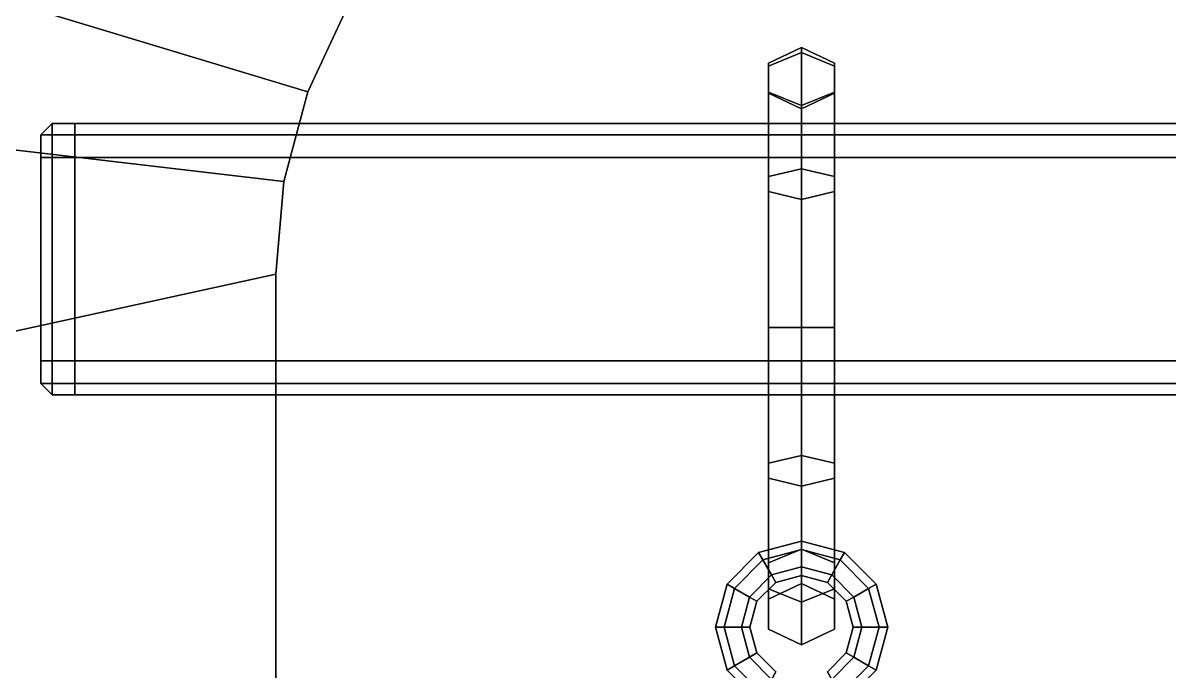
# Model space of a CAD drawing. Header units: metres. Extents: x -14.1 to 14.1, y -13.2 to 13.2.
# Drawn here: x -0.057 to 1.206, y -1.581 to -0.867 of the extents above; entities that cross this region are included whole.
import ezdxf

# ---------------------------------------------------------------- set-up
doc = ezdxf.new("R2010")
doc.units = ezdxf.units.M

msp = doc.modelspace()

# ---------------------------------------------------------------- linework, layer by layer
at = {"layer": 'beam3', "color": 17}
for points in [[(-0.025092, -0.990178, 17.5661), (-0.025092, -0.977701, 17.5537), (-0.03757, -0.990178, 17.5537)], [(-0.03757, -0.990178, 17.5537), (-0.025092, -0.977701, 17.5537), (-0.025092, -0.977701, 17.5287), (-0.03757, -0.990178, 17.5287)], [(-0.03757, -0.990178, 17.5287), (-0.025092, -0.977701, 17.5287), (-0.025092, -0.977701, 17.3047), (-0.03757, -0.990178, 17.3047)], [(-0.025092, -0.977701, 17.2798), (-0.03757, -0.990178, 17.2798), (-0.03757, -0.990178, 17.3047), (-0.025092, -0.977701, 17.3047)], [(-0.025092, -0.977701, 17.2798), (-0.025092, -0.990178, 17.2673), (-0.03757, -0.990178, 17.2798)], [(-0.025092, -0.990178, 17.2673), (-0.025092, -0.977701, 17.2798), (-0.000137, -0.977701, 17.2798), (-0.000137, -0.990178, 17.2673)], [(-0.025092, -0.977701, 17.2798), (-0.025092, -0.977701, 17.3047), (-0.000137, -0.977701, 17.3047), (-0.000137, -0.977701, 17.2798)], [(-0.025092, -0.977701, 17.3047), (-0.025092, -0.977701, 17.5287), (-0.000137, -0.977701, 17.5287), (-0.000137, -0.977701, 17.3047)], [(-0.025092, -0.977701, 17.5537), (-0.000137, -0.977701, 17.5537), (-0.000137, -0.977701, 17.5287), (-0.025092, -0.977701, 17.5287)], [(-0.025092, -0.977701, 17.5537), (-0.025092, -0.990178, 17.5661), (-0.000137, -0.990178, 17.5661), (-0.000137, -0.977701, 17.5537)], [(-0.000137, -0.977701, 17.5537), (-0.000137, -0.990178, 17.5661), (1.5867, -0.990178, 17.5661), (1.5867, -0.977701, 17.5537)], [(1.5867, -0.977701, 17.5287), (-0.000137, -0.977701, 17.5287), (-0.000137, -0.977701, 17.5537), (1.5867, -0.977701, 17.5537)], [(-0.000137, -0.977701, 17.5287), (1.5867, -0.977701, 17.5287), (1.5867, -0.977701, 17.3047), (-0.000137, -0.977701, 17.3047)], [(-0.000137, -0.977701, 17.3047), (1.5867, -0.977701, 17.3047), (1.5867, -0.977701, 17.2798), (-0.000137, -0.977701, 17.2798)], [(1.5867, -0.977701, 17.2798), (1.5867, -0.990178, 17.2673), (-0.000137, -0.990178, 17.2673), (-0.000137, -0.977701, 17.2798)], [(-0.025092, -0.990178, 17.5661), (-0.03757, -0.990178, 17.5537), (-0.03757, -1.01509, 17.5537), (-0.025092, -1.01509, 17.5661)], [(-0.03757, -0.990178, 17.2798), (-0.025092, -0.990178, 17.2673), (-0.025092, -1.01509, 17.2673), (-0.03757, -1.01509, 17.2798)], [(-0.03757, -0.990178, 17.5537), (-0.03757, -0.990178, 17.5287), (-0.03757, -1.01509, 17.5287), (-0.03757, -1.01509, 17.5537)], [(-0.03757, -1.01509, 17.3047), (-0.03757, -1.01509, 17.5287), (-0.03757, -0.990178, 17.5287), (-0.03757, -0.990178, 17.3047)], [(-0.03757, -0.990178, 17.2798), (-0.03757, -1.01509, 17.2798), (-0.03757, -1.01509, 17.3047), (-0.03757, -0.990178, 17.3047)], [(-0.025092, -0.990178, 17.2673), (-0.000137, -0.990178, 17.2673), (-0.000137, -1.01509, 17.2673), (-0.025092, -1.01509, 17.2673)], [(-0.025092, -0.990178, 17.5661), (-0.025092, -1.01509, 17.5661), (-0.000137, -1.01509, 17.5661), (-0.000137, -0.990178, 17.5661)], [(1.5867, -0.990178, 17.5661), (-0.000137, -0.990178, 17.5661), (-0.000137, -1.01509, 17.5661), (1.5867, -1.01509, 17.5661)], [(-0.000137, -0.990178, 17.2673), (1.5867, -0.990178, 17.2673), (1.5867, -1.01509, 17.2673), (-0.000137, -1.01509, 17.2673)], [(-0.03757, -1.23915, 17.5537), (-0.025092, -1.23915, 17.5661), (-0.025092, -1.01509, 17.5661), (-0.03757, -1.01509, 17.5537)], [(-0.03757, -1.01509, 17.2798), (-0.025092, -1.01509, 17.2673), (-0.025092, -1.23915, 17.2673), (-0.03757, -1.23915, 17.2798)], [(-0.03757, -1.23915, 17.3047), (-0.03757, -1.01509, 17.3047), (-0.03757, -1.01509, 17.2798), (-0.03757, -1.23915, 17.2798)], [(-0.03757, -1.23915, 17.3047), (-0.03757, -1.23915, 17.5287), (-0.03757, -1.01509, 17.5287), (-0.03757, -1.01509, 17.3047)], [(-0.03757, -1.01509, 17.5287), (-0.03757, -1.23915, 17.5287), (-0.03757, -1.23915, 17.5537), (-0.03757, -1.01509, 17.5537)], [(-0.025092, -1.23915, 17.2673), (-0.025092, -1.01509, 17.2673), (-0.000137, -1.01509, 17.2673), (-0.000137, -1.23915, 17.2673)], [(-0.025092, -1.01509, 17.5661), (-0.025092, -1.23915, 17.5661), (-0.000137, -1.23915, 17.5661), (-0.000137, -1.01509, 17.5661)], [(-0.000137, -1.23915, 17.5661), (1.5867, -1.23915, 17.5661), (1.5867, -1.01509, 17.5661), (-0.000137, -1.01509, 17.5661)], [(1.5867, -1.23915, 17.2673), (-0.000137, -1.23915, 17.2673), (-0.000137, -1.01509, 17.2673), (1.5867, -1.01509, 17.2673)], [(-0.025092, -1.26407, 17.2673), (-0.03757, -1.26407, 17.2798), (-0.03757, -1.23915, 17.2798), (-0.025092, -1.23915, 17.2673)], [(-0.03757, -1.26407, 17.5537), (-0.025092, -1.26407, 17.5661), (-0.025092, -1.23915, 17.5661), (-0.03757, -1.23915, 17.5537)], [(-0.03757, -1.26407, 17.2798), (-0.03757, -1.26407, 17.3047), (-0.03757, -1.23915, 17.3047), (-0.03757, -1.23915, 17.2798)], [(-0.03757, -1.23915, 17.5287), (-0.03757, -1.23915, 17.3047), (-0.03757, -1.26407, 17.3047), (-0.03757, -1.26407, 17.5287)], [(-0.03757, -1.26407, 17.5537), (-0.03757, -1.23915, 17.5537), (-0.03757, -1.23915, 17.5287), (-0.03757, -1.26407, 17.5287)], [(-0.025092, -1.26407, 17.5661), (-0.000137, -1.26407, 17.5661), (-0.000137, -1.23915, 17.5661), (-0.025092, -1.23915, 17.5661)], [(-0.025092, -1.26407, 17.2673), (-0.025092, -1.23915, 17.2673), (-0.000137, -1.23915, 17.2673), (-0.000137, -1.26407, 17.2673)], [(1.5867, -1.26407, 17.2673), (-0.000137, -1.26407, 17.2673), (-0.000137, -1.23915, 17.2673), (1.5867, -1.23915, 17.2673)], [(-0.000137, -1.26407, 17.5661), (1.5867, -1.26407, 17.5661), (1.5867, -1.23915, 17.5661), (-0.000137, -1.23915, 17.5661)], [(-0.025092, -1.26407, 17.2673), (-0.025092, -1.27654, 17.2798), (-0.03757, -1.26407, 17.2798)], [(-0.03757, -1.26407, 17.2798), (-0.025092, -1.27654, 17.2798), (-0.025092, -1.27654, 17.3047), (-0.03757, -1.26407, 17.3047)], [(-0.03757, -1.26407, 17.3047), (-0.025092, -1.27654, 17.3047), (-0.025092, -1.27654, 17.5287), (-0.03757, -1.26407, 17.5287)], [(-0.025092, -1.27654, 17.5537), (-0.03757, -1.26407, 17.5537), (-0.03757, -1.26407, 17.5287), (-0.025092, -1.27654, 17.5287)], [(-0.025092, -1.27654, 17.5537), (-0.025092, -1.26407, 17.5661), (-0.03757, -1.26407, 17.5537)], [(-0.025092, -1.26407, 17.5661), (-0.025092, -1.27654, 17.5537), (-0.000137, -1.27654, 17.5537), (-0.000137, -1.26407, 17.5661)], [(-0.025092, -1.27654, 17.2798), (-0.025092, -1.26407, 17.2673), (-0.000137, -1.26407, 17.2673), (-0.000137, -1.27654, 17.2798)], [(-0.000137, -1.27654, 17.2798), (-0.000137, -1.26407, 17.2673), (1.5867, -1.26407, 17.2673), (1.5867, -1.27654, 17.2798)], [(1.5867, -1.27654, 17.5537), (1.5867, -1.26407, 17.5661), (-0.000137, -1.26407, 17.5661), (-0.000137, -1.27654, 17.5537)], [(-0.025092, -1.27654, 17.5537), (-0.025092, -1.27654, 17.5287), (-0.000137, -1.27654, 17.5287), (-0.000137, -1.27654, 17.5537)], [(-0.025092, -1.27654, 17.5287), (-0.025092, -1.27654, 17.3047), (-0.000137, -1.27654, 17.3047), (-0.000137, -1.27654, 17.5287)], [(-0.025092, -1.27654, 17.2798), (-0.000137, -1.27654, 17.2798), (-0.000137, -1.27654, 17.3047), (-0.025092, -1.27654, 17.3047)], [(1.5867, -1.27654, 17.3047), (-0.000137, -1.27654, 17.3047), (-0.000137, -1.27654, 17.2798), (1.5867, -1.27654, 17.2798)], [(-0.000137, -1.27654, 17.3047), (1.5867, -1.27654, 17.3047), (1.5867, -1.27654, 17.5287), (-0.000137, -1.27654, 17.5287)], [(-0.000137, -1.27654, 17.5287), (1.5867, -1.27654, 17.5287), (1.5867, -1.27654, 17.5537), (-0.000137, -1.27654, 17.5537)]]:
    msp.add_3dface(points, dxfattribs=at)
at = {"layer": 'bell3', "color": 25}
for points in [[(0.801267, -1.43773, 17.4093), (0.801267, -1.44716, 17.3929), (0.758555, -1.45861, 17.3929), (0.753815, -1.45043, 17.4093)], [(0.801267, -1.44716, 17.4257), (0.801267, -1.43773, 17.4093), (0.753815, -1.45043, 17.4093), (0.758555, -1.45861, 17.4257)], [(0.843933, -1.45861, 17.4257), (0.848673, -1.45043, 17.4093), (0.801267, -1.43773, 17.4093), (0.801267, -1.44716, 17.4257)], [(0.848673, -1.45043, 17.4093), (0.843933, -1.45861, 17.3929), (0.801267, -1.44716, 17.3929), (0.801267, -1.43773, 17.4093)], [(0.753815, -1.45043, 17.4093), (0.758555, -1.45861, 17.3929), (0.727293, -1.48987, 17.3929), (0.719064, -1.48513, 17.4093)], [(0.758555, -1.45861, 17.4257), (0.753815, -1.45043, 17.4093), (0.719064, -1.48513, 17.4093), (0.727293, -1.48987, 17.4257)], [(0.801267, -1.46617, 17.4257), (0.801267, -1.44716, 17.4257), (0.758555, -1.45861, 17.4257), (0.768037, -1.47507, 17.4257)], [(0.801267, -1.44716, 17.3929), (0.801267, -1.46617, 17.3929), (0.768037, -1.47507, 17.3929), (0.758555, -1.45861, 17.3929)], [(0.834495, -1.47507, 17.4257), (0.843933, -1.45861, 17.4257), (0.801267, -1.44716, 17.4257), (0.801267, -1.46617, 17.4257)], [(0.843933, -1.45861, 17.3929), (0.834495, -1.47507, 17.3929), (0.801267, -1.46617, 17.3929), (0.801267, -1.44716, 17.3929)], [(0.875193, -1.48987, 17.4257), (0.883423, -1.48513, 17.4093), (0.848673, -1.45043, 17.4093), (0.843933, -1.45861, 17.4257)], [(0.883423, -1.48513, 17.4093), (0.875193, -1.48987, 17.3929), (0.843933, -1.45861, 17.3929), (0.848673, -1.45043, 17.4093)], [(0.758555, -1.45861, 17.3929), (0.768037, -1.47507, 17.3929), (0.743751, -1.4994, 17.3929), (0.727293, -1.48987, 17.3929)], [(0.768037, -1.47507, 17.4257), (0.758555, -1.45861, 17.4257), (0.727293, -1.48987, 17.4257), (0.743751, -1.4994, 17.4257)], [(0.858781, -1.4994, 17.4257), (0.875193, -1.48987, 17.4257), (0.843933, -1.45861, 17.4257), (0.834495, -1.47507, 17.4257)], [(0.875193, -1.48987, 17.3929), (0.858781, -1.4994, 17.3929), (0.834495, -1.47507, 17.3929), (0.843933, -1.45861, 17.3929)], [(0.772822, -1.4833, 17.4093), (0.768037, -1.47507, 17.4257), (0.743751, -1.4994, 17.4257), (0.751936, -1.50414, 17.4093)], [(0.768037, -1.47507, 17.3929), (0.772822, -1.4833, 17.4093), (0.751936, -1.50414, 17.4093), (0.743751, -1.4994, 17.3929)], [(0.801267, -1.46617, 17.3929), (0.801267, -1.4757, 17.4093), (0.772822, -1.4833, 17.4093), (0.768037, -1.47507, 17.3929)], [(0.801267, -1.4757, 17.4093), (0.801267, -1.46617, 17.4257), (0.768037, -1.47507, 17.4257), (0.772822, -1.4833, 17.4093)], [(0.82971, -1.4833, 17.4093), (0.834495, -1.47507, 17.4257), (0.801267, -1.46617, 17.4257), (0.801267, -1.4757, 17.4093)], [(0.834495, -1.47507, 17.3929), (0.82971, -1.4833, 17.4093), (0.801267, -1.4757, 17.4093), (0.801267, -1.46617, 17.3929)], [(0.858781, -1.4994, 17.3929), (0.850551, -1.50414, 17.4093), (0.82971, -1.4833, 17.4093), (0.834495, -1.47507, 17.3929)], [(0.850551, -1.50414, 17.4093), (0.858781, -1.4994, 17.4257), (0.834495, -1.47507, 17.4257), (0.82971, -1.4833, 17.4093)], [(0.719064, -1.48513, 17.4093), (0.727293, -1.48987, 17.3929), (0.715844, -1.53263, 17.3929), (0.706318, -1.53263, 17.4093)], [(0.727293, -1.48987, 17.4257), (0.719064, -1.48513, 17.4093), (0.706318, -1.53263, 17.4093), (0.715844, -1.53263, 17.4257)], [(0.727293, -1.48987, 17.3929), (0.743751, -1.4994, 17.3929), (0.734852, -1.53263, 17.3929), (0.715844, -1.53263, 17.3929)], [(0.743751, -1.4994, 17.4257), (0.727293, -1.48987, 17.4257), (0.715844, -1.53263, 17.4257), (0.734852, -1.53263, 17.4257)], [(0.886643, -1.53263, 17.3929), (0.86768, -1.53263, 17.3929), (0.858781, -1.4994, 17.3929), (0.875193, -1.48987, 17.3929)], [(0.86768, -1.53263, 17.4257), (0.886643, -1.53263, 17.4257), (0.875193, -1.48987, 17.4257), (0.858781, -1.4994, 17.4257)], [(0.89617, -1.53263, 17.4093), (0.886643, -1.53263, 17.3929), (0.875193, -1.48987, 17.3929), (0.883423, -1.48513, 17.4093)], [(0.886643, -1.53263, 17.4257), (0.89617, -1.53263, 17.4093), (0.883423, -1.48513, 17.4093), (0.875193, -1.48987, 17.4257)], [(0.751936, -1.50414, 17.4093), (0.743751, -1.4994, 17.4257), (0.734852, -1.53263, 17.4257), (0.744288, -1.53263, 17.4093)], [(0.743751, -1.4994, 17.3929), (0.751936, -1.50414, 17.4093), (0.744288, -1.53263, 17.4093), (0.734852, -1.53263, 17.3929)], [(0.858199, -1.53263, 17.4093), (0.86768, -1.53263, 17.4257), (0.858781, -1.4994, 17.4257), (0.850551, -1.50414, 17.4093)], [(0.86768, -1.53263, 17.3929), (0.858199, -1.53263, 17.4093), (0.850551, -1.50414, 17.4093), (0.858781, -1.4994, 17.3929)], [(0.706318, -1.53263, 17.4093), (0.715844, -1.53263, 17.3929), (0.727293, -1.57534, 17.3929), (0.719064, -1.58008, 17.4093)], [(0.715844, -1.53263, 17.4257), (0.706318, -1.53263, 17.4093), (0.719064, -1.58008, 17.4093), (0.727293, -1.57534, 17.4257)], [(0.734852, -1.53263, 17.4257), (0.715844, -1.53263, 17.4257), (0.727293, -1.57534, 17.4257), (0.743751, -1.56582, 17.4257)], [(0.715844, -1.53263, 17.3929), (0.734852, -1.53263, 17.3929), (0.743751, -1.56582, 17.3929), (0.727293, -1.57534, 17.3929)], [(0.744288, -1.53263, 17.4093), (0.734852, -1.53263, 17.4257), (0.743751, -1.56582, 17.4257), (0.751936, -1.56107, 17.4093)], [(0.734852, -1.53263, 17.3929), (0.744288, -1.53263, 17.4093), (0.751936, -1.56107, 17.4093), (0.743751, -1.56582, 17.3929)], [(0.858781, -1.56582, 17.3929), (0.850551, -1.56107, 17.4093), (0.858199, -1.53263, 17.4093), (0.86768, -1.53263, 17.3929)], [(0.850551, -1.56107, 17.4093), (0.858781, -1.56582, 17.4257), (0.86768, -1.53263, 17.4257), (0.858199, -1.53263, 17.4093)], [(0.858781, -1.56582, 17.4257), (0.875193, -1.57534, 17.4257), (0.886643, -1.53263, 17.4257), (0.86768, -1.53263, 17.4257)], [(0.875193, -1.57534, 17.3929), (0.858781, -1.56582, 17.3929), (0.86768, -1.53263, 17.3929), (0.886643, -1.53263, 17.3929)], [(0.875193, -1.57534, 17.4257), (0.883423, -1.58008, 17.4093), (0.89617, -1.53263, 17.4093), (0.886643, -1.53263, 17.4257)], [(0.883423, -1.58008, 17.4093), (0.875193, -1.57534, 17.3929), (0.886643, -1.53263, 17.3929), (0.89617, -1.53263, 17.4093)], [(0.727293, -1.57534, 17.3929), (0.743751, -1.56582, 17.3929), (0.768037, -1.59014, 17.3929), (0.758555, -1.6066, 17.3929)], [(0.743751, -1.56582, 17.4257), (0.727293, -1.57534, 17.4257), (0.758555, -1.6066, 17.4257), (0.768037, -1.59014, 17.4257)], [(0.743751, -1.56582, 17.3929), (0.751936, -1.56107, 17.4093), (0.772822, -1.58192, 17.4093), (0.768037, -1.59014, 17.3929)], [(0.751936, -1.56107, 17.4093), (0.743751, -1.56582, 17.4257), (0.768037, -1.59014, 17.4257), (0.772822, -1.58192, 17.4093)], [(0.82971, -1.58192, 17.4093), (0.834495, -1.59014, 17.4257), (0.858781, -1.56582, 17.4257), (0.850551, -1.56107, 17.4093)], [(0.834495, -1.59014, 17.3929), (0.82971, -1.58192, 17.4093), (0.850551, -1.56107, 17.4093), (0.858781, -1.56582, 17.3929)], [(0.843933, -1.6066, 17.3929), (0.834495, -1.59014, 17.3929), (0.858781, -1.56582, 17.3929), (0.875193, -1.57534, 17.3929)], [(0.834495, -1.59014, 17.4257), (0.843933, -1.6066, 17.4257), (0.875193, -1.57534, 17.4257), (0.858781, -1.56582, 17.4257)], [(0.727293, -1.57534, 17.4257), (0.719064, -1.58008, 17.4093), (0.753815, -1.61479, 17.4093), (0.758555, -1.6066, 17.4257)], [(0.719064, -1.58008, 17.4093), (0.727293, -1.57534, 17.3929), (0.758555, -1.6066, 17.3929), (0.753815, -1.61479, 17.4093)], [(0.848673, -1.61479, 17.4093), (0.843933, -1.6066, 17.3929), (0.875193, -1.57534, 17.3929), (0.883423, -1.58008, 17.4093)], [(0.843933, -1.6066, 17.4257), (0.848673, -1.61479, 17.4093), (0.883423, -1.58008, 17.4093), (0.875193, -1.57534, 17.4257)]]:
    msp.add_3dface(points, dxfattribs=at)
at = {"layer": 'facade', "color": 30}
for points in [[(0.256845, -0.942636, 18.1308), (0.300093, -0.849879, 18.1308), (-0.885217, -0.245396, 18.1308), (-1.02932, -0.554436, 18.1308)], [(-1.02932, -0.554436, 16.6459), (-0.885217, -0.245396, 16.6459), (0.300093, -0.849879, 16.6459), (0.256845, -0.942636, 16.6459)], [(-1.02932, -0.554436, 18.1308), (-1.11756, -0.88378, 18.1308), (0.230369, -1.04152, 18.1308), (0.256845, -0.942636, 18.1308)], [(0.256845, -0.942636, 16.6459), (0.230369, -1.04152, 16.6459), (-1.11756, -0.88378, 16.6459), (-1.02932, -0.554436, 16.6459)], [(-1.11756, -0.88378, 18.1308), (-1.16689, -1.44699, 18.1308), (0.221424, -1.14349, 18.1308), (0.230369, -1.04152, 18.1308)], [(0.230369, -1.04152, 16.6459), (0.221424, -1.14349, 16.6459), (-1.16689, -1.44699, 16.6459), (-1.11756, -0.88378, 16.6459)], [(0.221424, -2.0703, 18.1308), (0.221424, -1.14349, 18.1308), (-1.16689, -1.44699, 18.1308), (-1.1731, -2.0703, 18.1308)], [(-1.1731, -2.0703, 16.6459), (-1.16689, -1.44699, 16.6459), (0.221424, -1.14349, 16.6459), (0.221424, -2.0703, 16.6459)]]:
    msp.add_3dface(points, dxfattribs=at)
at = {"layer": 'facade2', "color": 22}
for points in [[(0.256845, -0.942636, 16.6459), (0.300093, -0.849879, 16.6459), (0.300093, -0.849879, 18.1308), (0.256845, -0.942636, 18.1308)], [(0.230369, -1.04152, 16.6459), (0.256845, -0.942636, 16.6459), (0.256845, -0.942636, 18.1308), (0.230369, -1.04152, 18.1308)], [(0.221424, -1.14349, 16.6459), (0.230369, -1.04152, 16.6459), (0.230369, -1.04152, 18.1308), (0.221424, -1.14349, 18.1308)], [(0.221424, -2.0703, 16.6459), (0.221424, -1.14349, 16.6459), (0.221424, -1.14349, 18.1308), (0.221424, -2.0703, 18.1308)]]:
    msp.add_3dface(points, dxfattribs=at)
at = {"layer": 'ring3', "color": 10}
for points in [[(0.801267, -0.894022, 17.4093), (0.764816, -0.911197, 17.4093), (0.764816, -0.914461, 17.5497), (0.801267, -0.899568, 17.5569)], [(0.801267, -0.899568, 17.2617), (0.764816, -0.914461, 17.269), (0.764816, -0.911197, 17.4093), (0.801267, -0.894022, 17.4093)], [(0.837671, -0.911197, 17.4093), (0.801267, -0.894022, 17.4093), (0.801267, -0.899568, 17.5569), (0.837671, -0.914461, 17.5497)], [(0.837671, -0.914461, 17.269), (0.801267, -0.899568, 17.2617), (0.801267, -0.894022, 17.4093), (0.837671, -0.911197, 17.4093)], [(0.801267, -1.02752, 17.1536), (0.764816, -1.03611, 17.1662), (0.764816, -0.914461, 17.269), (0.801267, -0.899568, 17.2617)], [(0.801267, -0.899568, 17.5569), (0.764816, -0.914461, 17.5497), (0.764816, -1.03611, 17.6524), (0.801267, -1.02752, 17.665)], [(0.837671, -1.03611, 17.1662), (0.801267, -1.02752, 17.1536), (0.801267, -0.899568, 17.2617), (0.837671, -0.914461, 17.269)], [(0.837671, -0.914461, 17.5497), (0.801267, -0.899568, 17.5569), (0.801267, -1.02752, 17.665), (0.837671, -1.03611, 17.6524)], [(0.764816, -0.914461, 17.269), (0.764816, -0.943129, 17.2829), (0.764816, -0.944246, 17.4093), (0.764816, -0.911197, 17.4093)], [(0.764816, -0.911197, 17.4093), (0.764816, -0.944246, 17.4093), (0.764816, -0.943129, 17.5357), (0.764816, -0.914461, 17.5497)], [(0.764816, -1.03611, 17.1662), (0.764816, -1.0527, 17.1904), (0.764816, -0.943129, 17.2829), (0.764816, -0.914461, 17.269)], [(0.764816, -0.914461, 17.5497), (0.764816, -0.943129, 17.5357), (0.764816, -1.0527, 17.6282), (0.764816, -1.03611, 17.6524)], [(0.837671, -0.944246, 17.4093), (0.837671, -0.911197, 17.4093), (0.837671, -0.914461, 17.5497), (0.837671, -0.943129, 17.5357)], [(0.837671, -0.943129, 17.2829), (0.837671, -0.914461, 17.269), (0.837671, -0.911197, 17.4093), (0.837671, -0.944246, 17.4093)], [(0.837671, -0.943129, 17.5357), (0.837671, -0.914461, 17.5497), (0.837671, -1.03611, 17.6524), (0.837671, -1.0527, 17.6282)], [(0.837671, -1.0527, 17.1904), (0.837671, -1.03611, 17.1662), (0.837671, -0.914461, 17.269), (0.837671, -0.943129, 17.2829)], [(0.764816, -1.0527, 17.1904), (0.801267, -1.06129, 17.203), (0.801267, -0.957976, 17.2902), (0.764816, -0.943129, 17.2829)], [(0.764816, -0.943129, 17.2829), (0.801267, -0.957976, 17.2902), (0.801267, -0.96142, 17.4093), (0.764816, -0.944246, 17.4093)], [(0.764816, -0.944246, 17.4093), (0.801267, -0.96142, 17.4093), (0.801267, -0.957976, 17.5284), (0.764816, -0.943129, 17.5357)], [(0.764816, -0.943129, 17.5357), (0.801267, -0.957976, 17.5284), (0.801267, -1.06129, 17.6156), (0.764816, -1.0527, 17.6282)], [(0.801267, -1.06129, 17.203), (0.837671, -1.0527, 17.1904), (0.837671, -0.943129, 17.2829), (0.801267, -0.957976, 17.2902)], [(0.801267, -0.957976, 17.2902), (0.837671, -0.943129, 17.2829), (0.837671, -0.944246, 17.4093), (0.801267, -0.96142, 17.4093)], [(0.801267, -0.96142, 17.4093), (0.837671, -0.944246, 17.4093), (0.837671, -0.943129, 17.5357), (0.801267, -0.957976, 17.5284)], [(0.801267, -0.957976, 17.5284), (0.837671, -0.943129, 17.5357), (0.837671, -1.0527, 17.6282), (0.801267, -1.06129, 17.6156)], [(0.801267, -1.02752, 17.665), (0.764816, -1.03611, 17.6524), (0.764816, -1.20239, 17.69), (0.801267, -1.20239, 17.7045)], [(0.801267, -1.20239, 17.1141), (0.764816, -1.20239, 17.1286), (0.764816, -1.03611, 17.1662), (0.801267, -1.02752, 17.1536)], [(0.764816, -1.03611, 17.6524), (0.764816, -1.0527, 17.6282), (0.764816, -1.20239, 17.6621), (0.764816, -1.20239, 17.69)], [(0.764816, -1.20239, 17.1286), (0.764816, -1.20239, 17.1566), (0.764816, -1.0527, 17.1904), (0.764816, -1.03611, 17.1662)], [(0.837671, -1.03611, 17.6524), (0.801267, -1.02752, 17.665), (0.801267, -1.20239, 17.7045), (0.837671, -1.20239, 17.69)], [(0.837671, -1.20239, 17.1286), (0.801267, -1.20239, 17.1141), (0.801267, -1.02752, 17.1536), (0.837671, -1.03611, 17.1662)], [(0.837671, -1.0527, 17.6282), (0.837671, -1.03611, 17.6524), (0.837671, -1.20239, 17.69), (0.837671, -1.20239, 17.6621)], [(0.837671, -1.20239, 17.1566), (0.837671, -1.20239, 17.1286), (0.837671, -1.03611, 17.1662), (0.837671, -1.0527, 17.1904)], [(0.764816, -1.0527, 17.6282), (0.801267, -1.06129, 17.6156), (0.801267, -1.20239, 17.6476), (0.764816, -1.20239, 17.6621)], [(0.764816, -1.20239, 17.1566), (0.801267, -1.20239, 17.1711), (0.801267, -1.06129, 17.203), (0.764816, -1.0527, 17.1904)], [(0.801267, -1.06129, 17.6156), (0.837671, -1.0527, 17.6282), (0.837671, -1.20239, 17.6621), (0.801267, -1.20239, 17.6476)], [(0.801267, -1.20239, 17.1711), (0.837671, -1.20239, 17.1566), (0.837671, -1.0527, 17.1904), (0.801267, -1.06129, 17.203)], [(0.801267, -1.20239, 17.7045), (0.764816, -1.20239, 17.69), (0.764816, -1.36858, 17.6524), (0.801267, -1.37722, 17.665)], [(0.764816, -1.20239, 17.69), (0.764816, -1.20239, 17.6621), (0.764816, -1.35204, 17.6282), (0.764816, -1.36858, 17.6524)], [(0.764816, -1.20239, 17.6621), (0.801267, -1.20239, 17.6476), (0.801267, -1.34345, 17.6156), (0.764816, -1.35204, 17.6282)], [(0.764816, -1.35204, 17.1904), (0.801267, -1.34345, 17.203), (0.801267, -1.20239, 17.1711), (0.764816, -1.20239, 17.1566)], [(0.764816, -1.36858, 17.1662), (0.764816, -1.35204, 17.1904), (0.764816, -1.20239, 17.1566), (0.764816, -1.20239, 17.1286)], [(0.801267, -1.37722, 17.1536), (0.764816, -1.36858, 17.1662), (0.764816, -1.20239, 17.1286), (0.801267, -1.20239, 17.1141)], [(0.837671, -1.20239, 17.69), (0.801267, -1.20239, 17.7045), (0.801267, -1.37722, 17.665), (0.837671, -1.36858, 17.6524)], [(0.801267, -1.20239, 17.6476), (0.837671, -1.20239, 17.6621), (0.837671, -1.35204, 17.6282), (0.801267, -1.34345, 17.6156)], [(0.801267, -1.34345, 17.203), (0.837671, -1.35204, 17.1904), (0.837671, -1.20239, 17.1566), (0.801267, -1.20239, 17.1711)], [(0.837671, -1.36858, 17.1662), (0.801267, -1.37722, 17.1536), (0.801267, -1.20239, 17.1141), (0.837671, -1.20239, 17.1286)], [(0.837671, -1.20239, 17.6621), (0.837671, -1.20239, 17.69), (0.837671, -1.36858, 17.6524), (0.837671, -1.35204, 17.6282)], [(0.837671, -1.35204, 17.1904), (0.837671, -1.36858, 17.1662), (0.837671, -1.20239, 17.1286), (0.837671, -1.20239, 17.1566)], [(0.764816, -1.35204, 17.6282), (0.801267, -1.34345, 17.6156), (0.801267, -1.44672, 17.5284), (0.764816, -1.46161, 17.5357)], [(0.764816, -1.46161, 17.2829), (0.801267, -1.44672, 17.2902), (0.801267, -1.34345, 17.203), (0.764816, -1.35204, 17.1904)], [(0.764816, -1.36858, 17.6524), (0.764816, -1.35204, 17.6282), (0.764816, -1.46161, 17.5357), (0.764816, -1.49028, 17.5497)], [(0.764816, -1.49028, 17.269), (0.764816, -1.46161, 17.2829), (0.764816, -1.35204, 17.1904), (0.764816, -1.36858, 17.1662)], [(0.801267, -1.34345, 17.6156), (0.837671, -1.35204, 17.6282), (0.837671, -1.46161, 17.5357), (0.801267, -1.44672, 17.5284)], [(0.801267, -1.44672, 17.2902), (0.837671, -1.46161, 17.2829), (0.837671, -1.35204, 17.1904), (0.801267, -1.34345, 17.203)], [(0.837671, -1.35204, 17.6282), (0.837671, -1.36858, 17.6524), (0.837671, -1.49028, 17.5497), (0.837671, -1.46161, 17.5357)], [(0.837671, -1.46161, 17.2829), (0.837671, -1.49028, 17.269), (0.837671, -1.36858, 17.1662), (0.837671, -1.35204, 17.1904)], [(0.801267, -1.37722, 17.665), (0.764816, -1.36858, 17.6524), (0.764816, -1.49028, 17.5497), (0.801267, -1.50517, 17.5569)], [(0.801267, -1.50517, 17.2617), (0.764816, -1.49028, 17.269), (0.764816, -1.36858, 17.1662), (0.801267, -1.37722, 17.1536)], [(0.837671, -1.36858, 17.6524), (0.801267, -1.37722, 17.665), (0.801267, -1.50517, 17.5569), (0.837671, -1.49028, 17.5497)], [(0.837671, -1.49028, 17.269), (0.801267, -1.50517, 17.2617), (0.801267, -1.37722, 17.1536), (0.837671, -1.36858, 17.1662)], [(0.764816, -1.50173, 17.4093), (0.801267, -1.48455, 17.4093), (0.801267, -1.44672, 17.2902), (0.764816, -1.46161, 17.2829)], [(0.764816, -1.46161, 17.5357), (0.801267, -1.44672, 17.5284), (0.801267, -1.48455, 17.4093), (0.764816, -1.50173, 17.4093)], [(0.801267, -1.48455, 17.4093), (0.837671, -1.50173, 17.4093), (0.837671, -1.46161, 17.2829), (0.801267, -1.44672, 17.2902)], [(0.801267, -1.44672, 17.5284), (0.837671, -1.46161, 17.5357), (0.837671, -1.50173, 17.4093), (0.801267, -1.48455, 17.4093)], [(0.764816, -1.53482, 17.4093), (0.764816, -1.50173, 17.4093), (0.764816, -1.46161, 17.2829), (0.764816, -1.49028, 17.269)], [(0.764816, -1.49028, 17.5497), (0.764816, -1.46161, 17.5357), (0.764816, -1.50173, 17.4093), (0.764816, -1.53482, 17.4093)], [(0.837671, -1.46161, 17.5357), (0.837671, -1.49028, 17.5497), (0.837671, -1.53482, 17.4093), (0.837671, -1.50173, 17.4093)], [(0.837671, -1.50173, 17.4093), (0.837671, -1.53482, 17.4093), (0.837671, -1.49028, 17.269), (0.837671, -1.46161, 17.2829)], [(0.801267, -1.50517, 17.5569), (0.764816, -1.49028, 17.5497), (0.764816, -1.53482, 17.4093), (0.801267, -1.55204, 17.4093)], [(0.801267, -1.55204, 17.4093), (0.764816, -1.53482, 17.4093), (0.764816, -1.49028, 17.269), (0.801267, -1.50517, 17.2617)], [(0.837671, -1.49028, 17.5497), (0.801267, -1.50517, 17.5569), (0.801267, -1.55204, 17.4093), (0.837671, -1.53482, 17.4093)], [(0.837671, -1.53482, 17.4093), (0.801267, -1.55204, 17.4093), (0.801267, -1.50517, 17.2617), (0.837671, -1.49028, 17.269)]]:
    msp.add_3dface(points, dxfattribs=at)

doc.saveas('drawing.dxf')
